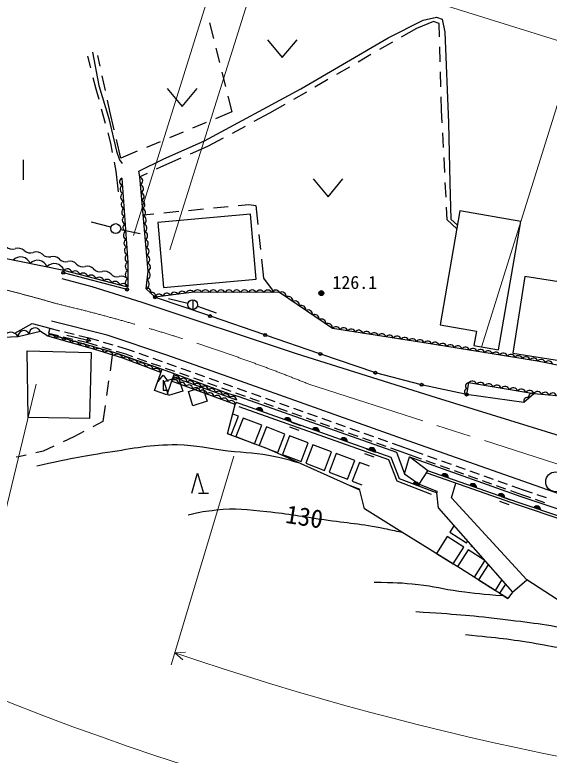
# Model space of a CAD drawing. Units: millimetres, scale not verified. Extents: x 40000 to 680000, y 20000 to 380000.
# Drawn here: x 386395 to 440051, y 244773 to 319154 of the extents above; entities that cross this region are included whole.
import ezdxf
from ezdxf.enums import TextEntityAlignment as Align

# ---------------------------------------------------------------- set-up
doc = ezdxf.new("R2010")
doc.units = ezdxf.units.MM
doc.header["$LTSCALE"] = 1000
doc.linetypes.add('CHAIN', pattern=[18.5, 12, -1.5, 3.5, -1.5])
for name, color, linetype, lineweight in [('M-BGD', 7, 'Continuous', 25), ('M-BGD-EXST', 7, 'Continuous', 25), ('M-BMK', 2, 'CHAIN', 13), ('M-BMK-HTXT', 7, 'Continuous', 13), ('M-BMK-OTRS', 5, 'Continuous', 25), ('M-BMK-ROW', 30, 'Continuous', 25), ('M-STR-HTXT', 7, 'Continuous', 13)]:
    doc.layers.add(name, color=color, linetype=linetype, lineweight=lineweight)
doc.styles.add('ＭＳ ゴシック', font='')
doc.styles.get('ＭＳ ゴシック').set_extended_font_data('MS Gothic')

msp = doc.modelspace()

# ---------------------------------------------------------------- linework, layer by layer
at = {"layer": 'M-BGD'}
for p, q in [((405944, 318354), (406336, 316786)), ((428420, 318483), (426721, 317790)), ((429017, 318276), (428420, 318483)), ((426721, 317790), (425189, 316905)), ((429053, 316927), (429017, 318276)), ((411753, 316649), (413253, 314849)), ((413253, 314849), (414753, 316649)), ((424324, 316404), (423025, 315653)), ((406579, 315816), (406944, 314361)), ((429120, 314428), (429080, 315928)), ((393697, 314984), (393992, 313830)), ((394967, 313987), (394733, 315069)), ((422159, 315152), (420861, 314401)), ((419995, 313901), (418697, 313150)), ((407186, 313391), (407551, 311936)), ((429186, 311929), (429146, 313428)), ((394240, 312861), (394536, 311707)), ((395496, 311543), (395179, 313009)), ((417831, 312649), (416533, 311898)), ((394536, 311707), (394815, 310665)), ((401698, 311744), (403198, 309944)), ((403198, 309944), (404698, 311744)), ((407794, 310966), (408186, 309398)), ((415667, 311397), (414369, 310646)), ((429248, 309581), (429213, 310929)), ((395942, 309484), (395708, 310566)), ((395074, 309699), (395462, 308251)), ((396372, 307607), (395942, 309484)), ((413503, 310146), (411972, 309260)), ((429313, 308309), (429248, 309581)), ((408186, 309398), (406530, 308709)), ((411972, 309260), (410406, 308421)), ((405606, 308325), (404222, 307749)), ((409525, 307948), (408203, 307240)), ((395721, 307285), (396001, 306243)), ((403298, 307364), (401913, 306788)), ((429439, 305812), (429363, 307310)), ((397025, 304754), (396595, 306632)), ((407322, 306767), (405756, 305928)), ((396001, 306243), (396180, 305331)), ((400990, 306404), (399605, 305828)), ((405756, 305928), (403992, 305150)), ((398682, 305444), (397025, 304754)), ((387228, 304575), (387228, 302575)), ((396372, 304350), (396551, 303438)), ((403076, 304747), (401311, 303969)), ((429565, 303315), (429490, 304813)), ((401311, 303969), (400585, 303630)), ((396551, 303438), (396775, 301380)), ((399679, 303208), (398952, 302869)), ((416347, 302680), (417847, 300880)), ((417847, 300880), (419347, 302680)), ((429692, 300818), (429616, 302316)), ((406339, 299748), (407832, 299892)), ((408827, 299988), (409901, 300092)), ((409901, 300092), (410602, 299988)), ((410602, 299988), (410802, 298075)), ((429807, 298547), (429742, 299819)), ((399293, 299069), (400366, 299173)), ((401362, 299269), (402855, 299412)), ((403850, 299508), (405343, 299652)), ((396044, 297805), (394111, 298322)), ((430771, 297662), (429807, 298547)), ((397016, 297576), (398975, 297173)), ((410905, 297080), (411061, 295588)), ((411165, 294594), (411364, 292680)), ((397530, 291589), (391405, 293201)), ((411364, 292680), (412424, 291252)), ((405866, 288929), (400620, 290729)), ((403768, 290150), (401825, 290622)), ((404254, 290532), (404254, 289532)), ((404726, 289867), (406614, 289208)), ((411397, 287032), (406150, 288832)), ((389906, 287657), (389789, 287171)), ((389789, 287171), (390767, 286934)), ((389906, 287657), (390891, 287418)), ((391377, 287300), (392349, 287065)), ((391253, 286816), (392225, 286580)), ((391603, 286986), (394035, 286409)), ((392711, 286462), (393690, 286225)), ((392835, 286947), (393820, 286708)), ((393627, 286313), (393714, 286678)), ((394035, 286409), (393627, 286313)), ((393714, 286678), (394035, 286409)), ((393820, 286708), (394791, 286419)), ((416927, 285134), (411681, 286934)), ((393690, 286225), (394648, 285940)), ((395127, 285797), (396086, 285512)), ((395270, 286276), (396228, 285991)), ((396708, 285848), (397678, 285559)), ((396181, 284976), (395954, 283373)), ((396565, 285369), (397523, 285084)), ((397523, 285084), (398204, 284842)), ((397678, 285559), (398365, 285316)), ((398836, 285148), (399779, 284814)), ((422458, 283237), (417211, 285037)), ((398675, 284675), (399617, 284340)), ((400089, 284173), (401031, 283839)), ((400250, 284646), (401192, 284312)), ((401663, 284145), (402606, 283810)), ((401502, 283671), (402445, 283337)), ((403077, 283643), (404019, 283308)), ((400794, 282312), (401294, 282937)), ((401294, 282937), (401794, 282312)), ((408676, 280427), (402282, 282767)), ((402916, 283170), (403858, 282835)), ((404329, 282668), (405272, 282333)), ((404490, 283141), (405433, 282807)), ((427089, 282022), (422745, 283150)), ((395813, 282383), (395603, 280898)), ((401294, 282437), (401294, 281437)), ((408536, 280003), (402140, 282363)), ((405743, 282166), (406685, 281831)), ((405904, 282639), (406846, 282305)), ((407318, 282137), (408260, 281803)), ((431609, 281030), (427381, 281952)), ((401294, 281437), (401794, 281437)), ((407156, 281664), (408099, 281330)), ((408570, 281162), (409512, 280828)), ((408731, 281636), (409674, 281301)), ((409984, 280661), (410926, 280326)), ((410145, 281134), (411087, 280799)), ((411558, 280632), (412501, 280298)), ((437522, 280218), (431756, 280998)), ((395463, 279908), (395235, 278305)), ((411397, 280159), (412340, 279824)), ((412972, 280130), (413914, 279796)), ((408848, 278822), (408277, 279040)), ((412811, 279657), (413753, 279322)), ((414224, 279155), (415167, 278821)), ((414385, 279628), (415328, 279294)), ((415799, 279127), (416741, 278792)), ((395235, 278305), (394218, 277770)), ((408135, 276953), (408848, 278822)), ((409315, 278644), (408602, 276775)), ((411184, 277930), (409315, 278644)), ((415109, 277850), (414167, 278184)), ((415638, 278653), (416580, 278319)), ((417213, 278625), (418155, 278290)), ((410470, 276062), (411184, 277930)), ((411651, 277752), (410937, 275883)), ((413519, 277039), (411651, 277752)), ((414942, 277379), (414000, 277713)), ((417051, 278152), (417994, 277817)), ((418465, 277650), (419407, 277315)), ((418626, 278123), (419569, 277789)), ((420040, 277621), (420982, 277287)), ((392316, 276769), (391234, 276260)), ((393333, 277304), (392316, 276769)), ((407756, 277098), (408135, 276953)), ((408602, 276775), (410470, 276062)), ((412806, 275170), (413519, 277039)), ((413986, 276860), (413273, 274992)), ((415855, 276147), (413986, 276860)), ((419879, 277148), (420821, 276813)), ((421453, 277119), (422396, 276785)), ((415141, 274278), (415855, 276147)), ((416322, 275969), (415608, 274100)), ((418190, 275255), (416322, 275969)), ((421292, 276646), (422235, 276312)), ((422706, 276144), (423648, 275810)), ((422867, 276618), (423809, 276283)), ((424281, 276116), (424968, 275872)), ((389246, 275325), (388497, 275147)), ((390329, 275834), (389246, 275325)), ((410937, 275883), (411490, 275672)), ((411951, 275497), (412806, 275170)), ((417477, 273387), (418190, 275255)), ((422650, 275178), (421707, 275512)), ((424119, 275643), (424800, 275401)), ((424800, 275401), (426097, 274947)), ((424968, 275872), (426265, 275418)), ((426265, 275418), (427372, 275022)), ((386775, 274738), (386521, 274723)), ((387524, 274916), (386775, 274738)), ((413273, 274992), (415141, 274278)), ((418657, 275077), (417944, 273208)), ((420526, 274364), (418657, 275077)), ((422483, 274707), (421540, 275041)), ((425508, 273037), (426029, 274759)), ((426097, 274947), (427206, 274550)), ((427843, 274854), (428784, 274517)), ((415608, 274100), (417477, 273387)), ((419813, 272495), (420526, 274364)), ((420993, 274185), (420280, 272317)), ((421998, 273801), (420993, 274185)), ((427677, 274382), (428618, 274045)), ((429089, 273877), (430031, 273540)), ((429255, 274348), (430197, 274012)), ((430667, 273843), (431609, 273506)), ((404155, 271099), (404755, 273099)), ((404755, 273099), (405355, 271099)), ((417944, 273208), (419813, 272495)), ((426994, 271993), (427871, 273350)), ((430501, 273372), (431443, 273035)), ((432080, 273338), (433021, 273001)), ((420280, 272317), (421253, 271945)), ((431914, 272866), (432855, 272529)), ((433326, 272361), (434268, 272024)), ((433492, 272833), (434434, 272496)), ((434905, 272328), (435846, 271991)), ((420101, 271850), (420092, 271825)), ((421067, 271481), (420101, 271850)), ((430229, 270634), (430675, 272095)), ((434739, 271856), (435680, 271519)), ((436317, 271822), (437424, 271426)), ((404855, 271099), (405855, 271099)), ((428930, 269575), (428759, 271123)), ((436151, 271351), (437260, 270954)), ((437260, 270954), (438173, 270648)), ((437424, 271426), (438330, 271123)), ((438804, 270964), (439752, 270647)), ((436042, 269936), (435099, 270269)), ((436208, 270408), (435265, 270740)), ((438647, 270489), (439595, 270172)), ((430482, 267816), (430070, 267164)), ((430070, 267164), (431760, 266095)), ((429803, 266742), (428734, 265052)), ((431493, 265673), (429803, 266742)), ((430424, 263982), (431493, 265673)), ((431760, 266095), (431861, 266254)), ((432205, 265863), (432183, 265828)), ((432183, 265828), (432305, 265751)), ((428734, 265052), (430424, 263982)), ((431916, 265405), (430846, 263715)), ((433487, 264411), (431916, 265405)), ((432537, 262646), (433584, 264301)), ((433929, 263911), (432959, 262379)), ((432320, 262783), (432537, 262646)), ((432959, 262379), (434649, 261309)), ((434649, 261309), (435307, 262349)), ((435652, 261958), (435072, 261042)), ((436352, 261164), (437794, 262406)), ((435072, 261042), (435895, 260521))]:
    msp.add_line(p, q, dxfattribs=at)
for points in [[(398952, 302869), (398855, 303455), (401363, 304689), (405444, 306507), (415118, 311711), (423870, 316824), (427405, 318599), (428737, 318929), (429305, 318700), (429562, 317412), (429948, 308291), (430084, 302272), (430190, 298611), (430836, 298033)], [(394209, 315415), (394832, 312047), (395841, 308736), (396616, 305461), (396916, 304588), (397186, 304215)], [(397132, 302758), (397739, 294304), (397739, 291792), (391319, 293482)], [(454983, 280400), (449440, 282200), (438891, 284354), (427485, 286189), (418280, 287631), (412977, 291251), (404369, 291274), (400478, 290778), (399570, 291608), (399799, 293416), (398952, 302869)], [(391319, 293482), (384534, 294831), (376658, 296368), (367724, 297737), (362068, 298421), (351102, 299182), (347000, 299198)], [(386400, 287162), (388130, 288139), (389906, 287657)], [(389714, 286862), (388962, 287338), (386721, 286794), (380636, 286521)], [(401061, 283223), (397257, 284644), (394426, 285518), (389714, 286862)], [(389770, 287092), (389780, 287091), (396522, 285208), (401178, 283556), (407862, 281103), (408876, 280806), (424710, 275226), (425508, 273037), (426994, 271993), (428774, 271308), (428759, 271123)], [(458943, 286619), (459159, 284583), (458521, 283453), (457444, 282233), (454983, 280400), (449215, 280373), (442303, 280747), (438521, 281087), (437522, 280218)], [(402401, 283107), (401653, 280978), (400424, 281410), (401178, 283556)], [(438521, 281087), (431946, 282170), (431756, 280998)], [(428930, 269575), (436352, 261164), (435888, 260512), (431133, 263538), (425244, 267167), (421517, 269529), (421034, 271401), (411875, 275531), (407744, 277052), (408536, 280003)], [(428759, 271123), (428355, 271257), (425007, 272525), (424195, 274684), (409035, 280055), (408636, 280189), (408536, 280003)], [(428249, 270976), (424774, 272293), (423963, 274448), (408935, 279773)], [(529862, 257018), (529448, 257019), (525914, 256944), (524539, 258662), (511734, 258947), (494852, 259567), (486198, 259930), (479812, 260336), (473209, 260934), (469838, 261364), (460080, 263147), (453906, 264733), (446418, 266971), (436952, 270145), (427871, 273350), (426029, 274759)], [(426029, 274759), (437195, 270765), (446611, 267611), (454082, 265380), (460191, 263809), (469949, 262033), (473283, 261599), (479860, 261015), (486178, 260602), (494879, 260229), (511753, 259630), (524876, 259314), (526225, 257611), (526576, 257631), (528318, 257193), (529860, 257284), (529862, 257018)], [(529453, 256770), (525796, 256691), (524417, 258414), (511726, 258697), (494842, 259317), (486185, 259680), (479792, 260087), (473182, 260685), (469799, 261117), (460026, 262903), (453839, 264492), (446342, 266732), (436871, 269909), (427788, 273114)], [(476231, 253469), (459295, 254931), (441976, 259664), (437794, 262406), (430229, 270634)]]:
    msp.add_lwpolyline(points, dxfattribs=at)
for points in [[(401329, 291755), (410628, 292583), (410045, 299133), (400746, 298305)], [(432491, 285942), (434956, 285513), (437198, 298400), (431085, 299464), (429090, 287996), (432738, 287361)], [(442043, 284948), (454808, 282942), (456379, 292940), (443615, 294946), (443151, 291997), (437619, 292875), (436396, 285173), (441928, 284295)], [(387642, 285408), (394068, 285228), (393882, 278584), (387737, 278707)]]:
    msp.add_lwpolyline(points, close=True, dxfattribs=at)
for centre, radius in [((396527, 297676), 500), ((391260, 293239), 150), ((391260, 293239), 120), ((391260, 293239), 100), ((397675, 291551), 150), ((397675, 291551), 120), ((397675, 291551), 100), ((400478, 290778), 150), ((400478, 290778), 120), ((400478, 290778), 100), ((417173, 291193), 250), ((417173, 291193), 204), ((417173, 291193), 159), ((417173, 291193), 114), ((417173, 291193), 68.2), ((417173, 291193), 22.7), ((404254, 290032), 500), ((406008, 288880), 150), ((406008, 288880), 120), ((406008, 288880), 100), ((411539, 286983), 150), ((411539, 286983), 120), ((411539, 286983), 100), ((417069, 285085), 150), ((417069, 285085), 120), ((417069, 285085), 100), ((422600, 283188), 150), ((422600, 283188), 120), ((422600, 283188), 100), ((427235, 281984), 150), ((427235, 281984), 120), ((427235, 281984), 100), ((431756, 280998), 150), ((431756, 280998), 120), ((431756, 280998), 100)]:
    msp.add_circle(centre, radius, dxfattribs=at)
for centre, radius, start, end in [((397331, 302386), 422, 118.15069, 250.06348), ((398801, 302458), 438, 300.51774, 69.71983), ((397387, 301618), 422, 118.15069, 250.06348), ((398871, 301671), 438, 300.51774, 69.71983), ((398942, 300883), 438, 300.51774, 69.71983), ((397442, 300849), 422, 118.15069, 250.06348), ((399012, 300095), 438, 300.51774, 69.71983), ((397497, 300080), 422, 118.15069, 250.06348), ((397552, 299312), 422, 118.15069, 250.06348), ((399083, 299307), 438, 300.51774, 69.71983), ((397607, 298543), 422, 118.15069, 250.06348), ((399153, 298520), 438, 300.51774, 69.71983), ((397663, 297775), 422, 118.15069, 250.06348), ((399224, 297732), 438, 300.51774, 69.71983), ((397718, 297006), 422, 118.15069, 250.06348), ((399294, 296944), 438, 300.51774, 69.71983), ((397773, 296237), 422, 118.15069, 250.06348), ((399365, 296156), 438, 300.51774, 69.71983), ((386128, 296540), 929, 228.39233, 288.53474), ((386718, 294779), 929, 48.39233, 108.53474), ((387952, 296168), 929, 228.39233, 288.53474), ((388542, 294407), 929, 48.39233, 108.53474), ((397828, 295469), 422, 118.15069, 250.06348), ((399436, 295369), 438, 300.51774, 69.71983), ((386981, 293837), 998, 18.68098, 138.8367), ((389791, 295684), 860, 222.64535, 285.21095), ((390243, 294025), 860, 42.64535, 105.21095), ((391507, 295190), 860, 222.64535, 285.21095), ((397883, 294700), 422, 118.15069, 250.06348), ((399506, 294581), 438, 300.51774, 69.71983), ((388677, 293500), 998, 18.68098, 138.8367), ((390373, 293163), 998, 18.68098, 138.8367), ((391959, 293530), 860, 42.64535, 105.21095), ((393223, 294695), 860, 222.64535, 285.21095), ((393675, 293036), 860, 42.64535, 105.21095), ((397965, 293885), 475, 118.2837, 241.68644), ((399577, 293793), 438, 300.51774, 69.71983), ((391664, 293164), 469, 13.11658, 137.39375), ((392466, 292953), 469, 13.11658, 137.39375), ((393269, 292742), 469, 13.11658, 137.39375), ((394939, 294201), 860, 222.64535, 285.21095), ((395391, 292541), 860, 42.64535, 105.21095), ((396655, 293706), 860, 222.64535, 285.21095), ((397964, 293048), 475, 118.2837, 241.68644), ((399454, 293000), 540, 295.26744, 50.29385), ((394072, 292531), 469, 13.11658, 137.39375), ((394874, 292320), 469, 13.11658, 137.39375), ((395677, 292108), 469, 13.11658, 137.39375), ((396479, 291897), 469, 13.11658, 137.39375), ((397107, 292047), 860, 42.64535, 105.21095), ((397964, 292211), 475, 118.2837, 241.68644), ((399340, 292097), 540, 295.26744, 50.29385), ((397282, 291686), 469, 13.11658, 137.39375), ((399754, 291353), 314, 329.3307, 125.76056), ((400207, 290938), 314, 329.3307, 125.76056), ((400890, 290646), 433, 32.23937, 162.2851), ((401668, 290745), 433, 32.23937, 162.2851), ((402446, 290844), 433, 32.23937, 162.2851), ((403224, 290944), 433, 32.23937, 162.2851), ((404003, 291043), 433, 32.23937, 162.2851), ((404759, 291091), 431, 24.69715, 155.00133), ((405542, 291089), 431, 24.69715, 155.00133), ((406325, 291087), 431, 24.69715, 155.00133), ((407107, 291085), 431, 24.69715, 155.00133), ((407890, 291083), 431, 24.69715, 155.00133), ((408672, 291081), 431, 24.69715, 155.00133), ((409455, 291079), 431, 24.69715, 155.00133), ((410237, 291077), 431, 24.69715, 155.00133), ((411020, 291075), 431, 24.69715, 155.00133), ((411802, 291073), 431, 24.69715, 155.00133), ((412585, 291071), 431, 24.69715, 155.00133), ((413197, 290862), 447, 351.84445, 119.5251), ((413860, 290409), 447, 351.84445, 119.5251), ((414523, 289957), 447, 351.84445, 119.5251), ((415186, 289504), 447, 351.84445, 119.5251), ((415849, 289052), 447, 351.84445, 119.5251), ((416512, 288599), 447, 351.84445, 119.5251), ((417175, 288147), 447, 351.84445, 119.5251), ((417838, 287694), 447, 351.84445, 119.5251), ((385975, 286430), 830, 25.97001, 159.15304), ((387301, 286849), 583, 21.79841, 185.50243), ((388421, 287122), 583, 21.79841, 185.50243), ((418637, 287397), 426, 15.53418, 146.65844), ((419404, 287276), 426, 15.53418, 146.65844), ((420171, 287156), 426, 15.53418, 146.65844), ((420938, 287036), 426, 15.53418, 146.65844), ((421705, 286916), 426, 15.53418, 146.65844), ((422472, 286796), 426, 15.53418, 146.65844), ((390049, 286550), 458, 11.13001, 137.03059), ((390835, 286326), 458, 11.13001, 137.03059), ((391620, 286102), 458, 11.13001, 137.03059), ((423239, 286676), 426, 15.53418, 146.65844), ((424006, 286555), 426, 15.53418, 146.65844), ((424773, 286435), 426, 15.53418, 146.65844), ((425540, 286315), 426, 15.53418, 146.65844), ((426307, 286195), 426, 15.53418, 146.65844), ((427074, 286075), 426, 15.53418, 146.65844), ((427838, 285958), 422, 14.8795, 146.84388), ((392405, 285878), 458, 11.13001, 137.03059), ((393191, 285654), 458, 11.13001, 137.03059), ((393976, 285430), 458, 11.13001, 137.03059), ((394791, 285026), 613, 19.13492, 126.55289), ((428598, 285836), 422, 14.8795, 146.84388), ((429359, 285714), 422, 14.8795, 146.84388), ((430119, 285591), 422, 14.8795, 146.84388), ((430880, 285469), 422, 14.8795, 146.84388), ((431640, 285347), 422, 14.8795, 146.84388), ((432400, 285224), 422, 14.8795, 146.84388), ((395734, 284735), 613, 19.13492, 126.55289), ((396678, 284443), 613, 19.13492, 126.55289), ((433161, 285102), 422, 14.8795, 146.84388), ((433921, 284980), 422, 14.8795, 146.84388), ((434682, 284858), 422, 14.8795, 146.84388), ((435442, 284735), 422, 14.8795, 146.84388), ((436203, 284613), 422, 14.8795, 146.84388), ((436963, 284491), 422, 14.8795, 146.84388), ((397565, 284310), 455, 6.27797, 132.74312), ((398326, 284026), 455, 6.27797, 132.74312), ((399087, 283741), 455, 6.27797, 132.74312), ((437723, 284368), 422, 14.8795, 146.84388), ((438484, 284246), 422, 14.8795, 146.84388), ((439234, 284110), 421, 12.39295, 144.51956), ((439987, 283956), 421, 12.39295, 144.51956), ((399848, 283457), 455, 6.27797, 132.74312), ((400609, 283173), 455, 6.27797, 132.74312), ((402581, 282485), 411, 2.98556, 136.82689), ((402439, 282080), 412, 2.89841, 136.60827), ((403150, 281817), 412, 2.89841, 136.60827), ((403292, 282225), 411, 2.98556, 136.82689), ((403860, 281555), 412, 2.89841, 136.60827), ((404002, 281966), 411, 2.98556, 136.82689), ((404713, 281706), 411, 2.98556, 136.82689), ((431949, 281869), 301, 90.54017, 250.98963), ((432321, 281884), 472, 18.68799, 142.59796), ((433143, 281748), 472, 18.68799, 142.59796), ((433965, 281613), 472, 18.68799, 142.59796), ((434787, 281477), 472, 18.68799, 142.59796), ((404571, 281293), 412, 2.89841, 136.60827), ((405282, 281031), 412, 2.89841, 136.60827), ((405423, 281446), 411, 2.98556, 136.82689), ((405992, 280769), 412, 2.89841, 136.60827), ((406134, 281186), 411, 2.98556, 136.82689), ((406844, 280926), 411, 2.98556, 136.82689), ((431854, 281283), 301, 90.54017, 250.98963), ((435608, 281342), 472, 18.68799, 142.59796), ((436430, 281206), 472, 18.68799, 142.59796), ((437252, 281071), 472, 18.68799, 142.59796), ((438074, 280936), 472, 18.68799, 142.59796), ((438884, 280890), 413, 18.14702, 151.58954), ((439641, 280822), 413, 18.14702, 151.58954), ((440397, 280754), 413, 18.14702, 151.58954), ((406703, 280507), 412, 2.89841, 136.60827), ((407414, 280245), 412, 2.89841, 136.60827), ((407555, 280666), 411, 2.98556, 136.82689), ((408265, 280406), 411, 2.98556, 136.82689), ((437833, 280364), 344, 56.86559, 205.14908), ((438333, 280799), 344, 56.86559, 205.14908), ((408124, 279982), 412, 2.89841, 136.60827), ((410942, 279323), 354, 349.28722, 151.6924), ((410942, 279323), 283, 351.51126, 149.46836), ((410942, 279323), 212, 355.25759, 145.72203), ((410942, 279323), 142, 2.96931, 138.0103), ((410942, 279323), 100, 13.28698, 127.69264), ((413769, 278321), 354, 349.28722, 151.6924), ((413769, 278321), 283, 351.51126, 149.46836), ((413769, 278321), 212, 355.25759, 145.72203), ((413769, 278321), 142, 2.96931, 138.0103), ((413769, 278321), 100, 13.28698, 127.69264), ((416597, 277319), 354, 349.28722, 151.6924), ((416597, 277319), 283, 351.51126, 149.46836), ((416597, 277319), 212, 355.25759, 145.72203), ((416597, 277319), 142, 2.96931, 138.0103), ((416597, 277319), 100, 13.28698, 127.69264), ((419425, 276317), 354, 349.28722, 151.6924), ((419425, 276317), 283, 351.51126, 149.46836), ((419425, 276317), 212, 355.25759, 145.72203), ((419425, 276317), 142, 2.96931, 138.0103), ((419425, 276317), 100, 13.28698, 127.69264), ((422253, 275315), 354, 349.28722, 151.6924), ((422253, 275315), 283, 351.51126, 149.46836), ((422253, 275315), 212, 355.25759, 145.72203), ((422253, 275315), 142, 2.96931, 138.0103), ((422253, 275315), 100, 13.28698, 127.69264), ((429565, 272695), 354, 349.35828, 151.76345), ((429565, 272695), 283, 351.58231, 149.53942), ((429565, 272695), 212, 355.32864, 145.79309), ((429565, 272695), 142, 3.04037, 138.08136), ((429565, 272695), 100, 13.35803, 127.7637), ((426662, 271840), 354, 348.03747, 150.44265), ((426662, 271840), 283, 350.26151, 148.21861), ((426662, 271840), 212, 354.00784, 144.47228), ((426662, 271840), 142, 1.71957, 136.76056), ((426662, 271840), 100, 12.03723, 126.44289), ((432394, 271697), 354, 349.35828, 151.76345), ((432394, 271697), 283, 351.58231, 149.53942), ((432394, 271697), 212, 355.32864, 145.79309), ((432394, 271697), 142, 3.04037, 138.08136), ((432394, 271697), 100, 13.35803, 127.7637), ((435223, 270698), 354, 349.35828, 151.76345), ((435223, 270698), 283, 351.58231, 149.53942), ((435223, 270698), 212, 355.32864, 145.79309), ((435223, 270698), 142, 3.04037, 138.08136), ((435223, 270698), 100, 13.35803, 127.7637), ((438823, 269461), 354, 350.25757, 152.66275), ((438823, 269461), 283, 352.48161, 150.43871), ((438823, 269461), 212, 356.22794, 146.69238), ((438823, 269461), 142, 3.93967, 138.98065), ((438823, 269461), 100, 14.25733, 128.66299)]:
    msp.add_arc(centre, radius, start, end, dxfattribs=at)
for points, knots in [([(388619, 273843), (391968, 274580), (392916, 274791), (395703, 275209), (398422, 275616), (399952, 275996), (402701, 275971), (404704, 275953), (405804, 275601), (407792, 275363), (409643, 275140), (410712, 275203), (412531, 274792), (413498, 274574), (413853, 274491), (414981, 274130)], [0, 0, 0, 0, 1, 1, 1, 2, 2, 2, 3, 3, 3, 4, 4, 4, 5, 5, 5, 5]), ([(403814, 268925), (405076, 269233), (405506, 269291), (406606, 269415), (408586, 269637), (409720, 269437), (411703, 269247), (413957, 269030), (415201, 268759), (417443, 268438), (419811, 268100), (421160, 268037), (423502, 267551), (424184, 267410), (424418, 267369), (425244, 267167)], [0, 0, 0, 0, 1, 1, 1, 2, 2, 2, 3, 3, 3, 4, 4, 4, 5, 5, 5, 5]), ([(422476, 262157), (424565, 262121), (425182, 262116), (426903, 261924), (428502, 261745), (429373, 261473), (430966, 261257), (432704, 261023), (433292, 260978), (435431, 260803)], [0, 0, 0, 0, 1, 1, 1, 2, 2, 2, 3, 3, 3, 3]), ([(426667, 259199), (430719, 258933), (431841, 258870), (435137, 258465), (438097, 258102), (439773, 257957), (442684, 257311), (445371, 256714), (446718, 255766), (449421, 255242), (453553, 254441), (455974, 254797), (460164, 254397), (465163, 253921), (467955, 253579), (472940, 252972), (476365, 252555), (478292, 252372), (481702, 251839), (483033, 251631), (483467, 251568), (485105, 251281)], [0, 0, 0, 0, 1, 1, 1, 2, 2, 2, 3, 3, 3, 4, 4, 4, 5, 5, 5, 6, 6, 6, 7, 7, 7, 7]), ([(488013, 249261), (487340, 249406), (486620, 249548), (485791, 249680), (482203, 250252), (480166, 250385), (476565, 250869), (473781, 251244), (472240, 251612), (469442, 251872), (466822, 252114), (465330, 251831), (462710, 252071), (460547, 252269), (459388, 252816), (457220, 252963), (454343, 253158), (452689, 252510), (449837, 252937), (447584, 253274), (446510, 254207), (444312, 254805), (442174, 255386), (440941, 255579), (438758, 255959), (435997, 256441), (435034, 256516), (431639, 256856)], [0, 0, 0, 0, 1, 1, 1, 2, 2, 2, 3, 3, 3, 4, 4, 4, 5, 5, 5, 6, 6, 6, 7, 7, 7, 8, 8, 8, 9, 9, 9, 9])]:
    msp.add_open_spline(points, degree=3, knots=knots, dxfattribs=at)
at = {"layer": 'M-BGD-EXST'}
msp.add_circle((440704, 272237), 1000, dxfattribs=at)
at = {"layer": 'M-BMK'}
msp.add_line((415934, 282044), (442553, 273483), dxfattribs=at)
for centre, radius, start, end in [((358898, 183309), 111421, 73.51718, 82.52497), ((349166, 116600), 178409, 68.02263, 76.60032)]:
    msp.add_arc(centre, radius, start, end, dxfattribs=at)
at = {"layer": 'M-BMK-OTRS'}
for points in [[(391118, 292657), (394140, 291847), (399135, 290279), (414633, 285119), (428699, 280696), (443434, 276164), (451430, 273772), (456834, 272289), (463788, 270952), (469616, 270122), (476609, 269403), (487612, 268493), (497600, 268071), (504744, 267938), (512164, 267961), (525327, 268023), (537282, 268195), (541586, 268346), (546433, 268987), (551771, 270060), (557142, 271516), (557425, 271613)], [(558657, 265877), (558095, 265695), (552375, 264082), (547022, 262930), (539027, 261782), (532238, 261107), (525517, 260870), (512169, 261099), (498874, 261570), (489025, 261928), (480298, 262453), (472421, 263217), (463817, 264553), (457293, 266040), (450395, 267981), (441673, 270803), (425884, 276368), (409527, 282169), (401653, 284972), (395672, 286973), (390082, 288383)]]:
    msp.add_lwpolyline(points, dxfattribs=at)
at = {"layer": 'M-BMK-ROW'}
for p, q in [((401381, 282323), (402809, 282781)), ((402809, 282781), (403267, 281353)), ((401839, 280895), (401381, 282323)), ((403267, 281353), (401839, 280895)), ((403820, 281311), (405249, 281769)), ((404278, 279883), (403820, 281311)), ((405249, 281769), (405707, 280341)), ((405707, 280341), (404278, 279883))]:
    msp.add_line(p, q, dxfattribs=at)
at = {"layer": 'M-STR-HTXT'}
for p, q in [((398308, 296977), (408062, 328173)), ((401970, 295550), (411723, 326746)), ((442703, 316012), (411425, 325791)), ((433248, 285771), (443001, 316966)), ((388548, 282055), (379787, 245915)), ((408393, 274802), (402083, 253838)), ((402452, 255066), (403528, 255121)), ((402452, 255066), (403269, 254364))]:
    msp.add_line(p, q, dxfattribs=at)
for centre, radius, start, end in [((501055, 543406), 304734, 251.121, 281.75305), ((498619, 537664), 308927, 247.66895, 282.42352)]:
    msp.add_arc(centre, radius, start, end, dxfattribs=at)

# ---------------------------------------------------------------- texts
at = {"layer": 'M-BGD', "style": 'ＭＳ ゴシック'}
msp.add_text('130', height=1833, rotation=351.05, dxfattribs=at).set_placement((415480, 268739), align=Align.MIDDLE_CENTER)
at = {"layer": 'M-BMK-HTXT', "style": 'ＭＳ ゴシック'}
msp.add_text('126.1', height=1320, dxfattribs=at).set_placement((418286, 291215), align=Align.BOTTOM_LEFT)

doc.saveas('drawing.dxf')
